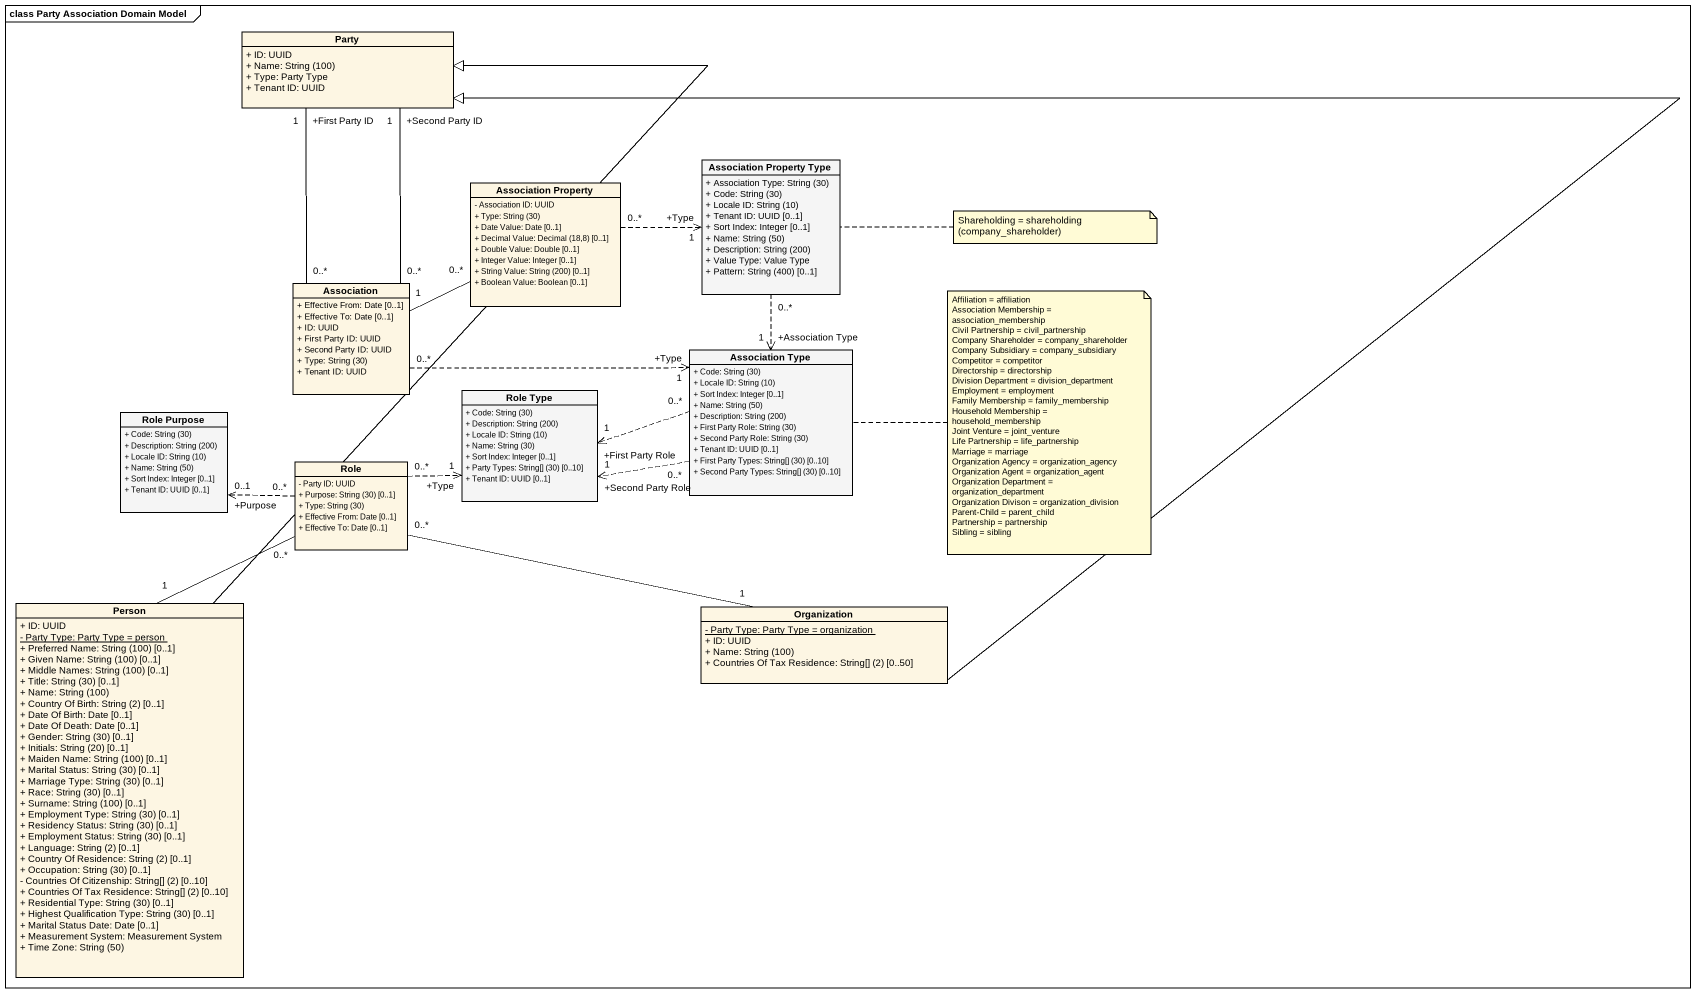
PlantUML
@startuml
mainframe class Party Association Domain Model
hide circle
hide empty members
skinparam classAttributeIconSize 0
class Party {
  + ID: UUID
  {field} + Name: String (100)
  + Type: Party Type
  + Tenant ID: UUID
}
class "Association Property" as Association_Property {
  - Association ID: UUID
  {field} + Type: String (30)
  + Date Value: Date [0..1]
  {field} + Decimal Value: Decimal (18,8) [0..1]
  + Double Value: Double [0..1]
  + Integer Value: Integer [0..1]
  {field} + String Value: String (200) [0..1]
  + Boolean Value: Boolean [0..1]
}
class "Association Property Type" as Association_Property_Type #F5F5F5 {
  {field} + Association Type: String (30)
  {field} + Code: String (30)
  {field} + Locale ID: String (10)
  + Tenant ID: UUID [0..1]
  + Sort Index: Integer [0..1]
  {field} + Name: String (50)
  {field} + Description: String (200)
  + Value Type: Value Type
  {field} + Pattern: String (400) [0..1]
}
class Association {
  + Effective From: Date [0..1]
  + Effective To: Date [0..1]
  + ID: UUID
  + First Party ID: UUID
  + Second Party ID: UUID
  {field} + Type: String (30)
  + Tenant ID: UUID
}
class "Association Type" as Association_Type #F5F5F5 {
  {field} + Code: String (30)
  {field} + Locale ID: String (10)
  + Sort Index: Integer [0..1]
  {field} + Name: String (50)
  {field} + Description: String (200)
  {field} + First Party Role: String (30)
  {field} + Second Party Role: String (30)
  + Tenant ID: UUID [0..1]
  {field} + First Party Types: String[] (30) [0..10]
  {field} + Second Party Types: String[] (30) [0..10]
}
class "Role Type" as Role_Type #F5F5F5 {
  {field} + Code: String (30)
  {field} + Description: String (200)
  {field} + Locale ID: String (10)
  {field} + Name: String (30)
  + Sort Index: Integer [0..1]
  {field} + Party Types: String[] (30) [0..10]
  + Tenant ID: UUID [0..1]
}
class "Role Purpose" as Role_Purpose #F5F5F5 {
  {field} + Code: String (30)
  {field} + Description: String (200)
  {field} + Locale ID: String (10)
  {field} + Name: String (50)
  + Sort Index: Integer [0..1]
  + Tenant ID: UUID [0..1]
}
class Role {
  - Party ID: UUID
  {field} + Purpose: String (30) [0..1]
  {field} + Type: String (30)
  + Effective From: Date [0..1]
  + Effective To: Date [0..1]
}
class "Person" as Person_ {
  + ID: UUID
  {static} - Party Type: Party Type = person
  {field} + Preferred Name: String (100) [0..1]
  {field} + Given Name: String (100) [0..1]
  {field} + Middle Names: String (100) [0..1]
  {field} + Title: String (30) [0..1]
  {field} + Name: String (100)
  {field} + Country Of Birth: String (2) [0..1]
  + Date Of Birth: Date [0..1]
  + Date Of Death: Date [0..1]
  {field} + Gender: String (30) [0..1]
  {field} + Initials: String (20) [0..1]
  {field} + Maiden Name: String (100) [0..1]
  {field} + Marital Status: String (30) [0..1]
  {field} + Marriage Type: String (30) [0..1]
  {field} + Race: String (30) [0..1]
  {field} + Surname: String (100) [0..1]
  {field} + Employment Type: String (30) [0..1]
  {field} + Residency Status: String (30) [0..1]
  {field} + Employment Status: String (30) [0..1]
  {field} + Language: String (2) [0..1]
  {field} + Country Of Residence: String (2) [0..1]
  {field} + Occupation: String (30) [0..1]
  {field} - Countries Of Citizenship: String[] (2) [0..10]
  {field} + Countries Of Tax Residence: String[] (2) [0..10]
  {field} + Residential Type: String (30) [0..1]
  {field} + Highest Qualification Type: String (30) [0..1]
  + Marital Status Date: Date [0..1]
  + Measurement System: Measurement System
  {field} + Time Zone: String (50)
}
class Organization {
  {static} - Party Type: Party Type = organization
  + ID: UUID
  {field} + Name: String (100)
  {field} + Countries Of Tax Residence: String[] (2) [0..50]
}
Party "+First Party ID\n1" -- "0..*" Association
Party "+Second Party ID\n1" -- "0..*" Association
Association_Property "0..*" .right.> "+Type\n1" Association_Property_Type
Association_Property_Type "0..*" ..> "+Association Type\n1" Association_Type
Association "1" -right- "0..*" Association_Property
Association "0..*" .right.> "+Type\n1" Association_Type
Association_Type "0..*" .left.> "+First Party Role\n1" Role_Type
Association_Type "0..*" .left.> "+Second Party Role\n1" Role_Type
Role "0..*" .right.> "+Type\n1" Role_Type
Role "0..*" .left.> "+Purpose\n0..1" Role_Purpose
Person_ -up-|> Party
Person_ "1" -up- "0..*" Role
Organization -up-|> Party
Organization "1" -left- "0..*" Role
note right of Association_Property_Type : Shareholding = shareholding (company_shareholder)
note right of Association_Type
  Affiliation = affiliation
  Association Membership = association_membership
  Civil Partnership = civil_partnership
  Company Shareholder = company_shareholder
  Company Subsidiary = company_subsidiary
  Competitor = competitor
  Directorship = directorship
  Division Department = division_department
  Employment = employment
  Family Membership = family_membership
  Household Membership = household_membership
  Joint Venture = joint_venture
  Life Partnership = life_partnership
  Marriage = marriage
  Organization Agency = organization_agency
  Organization Agent = organization_agent
  Organization Department = organization_department
  Organization Divison = organization_division
  Parent-Child = parent_child
  Partnership = partnership
  Sibling = sibling
end note
@enduml
